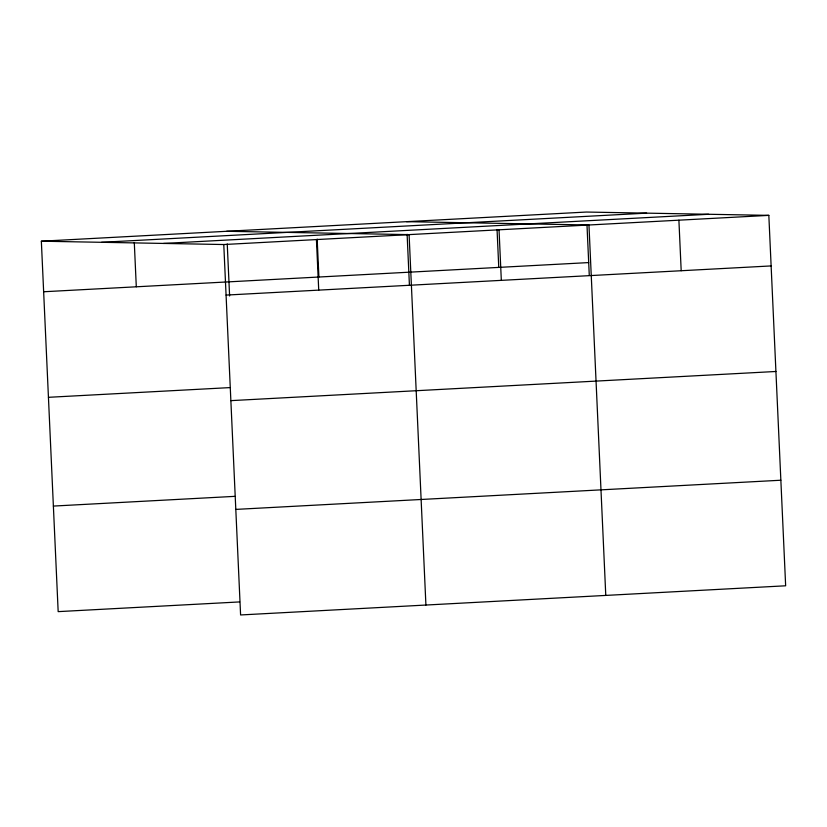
<?xml version="1.0" encoding="UTF-8"?>
<svg xmlns="http://www.w3.org/2000/svg" width="827" height="827" viewBox="0 0 827 827"><rect width="100%" height="100%" fill="white"/><g stroke="black" fill="none" stroke-linecap="round" stroke-linejoin="round"><path stroke-width="1.24" d="M41.35 241.205L586.405 212.043L768.831 215.371L785.65 585.795L240.595 614.957L223.776 244.534L41.35 241.205L58.169 611.629L239.623 601.922M101.556 242.311L646.6 213.139M163.57 243.438L708.625 214.276M223.776 244.534L768.831 215.371M43.645 291.755L588.7 262.583M226.071 295.084L771.126 265.922M48.442 397.311L229.896 387.605M230.867 400.64L775.922 371.478M53.373 506.072L234.837 496.355M235.798 509.401L780.853 480.229M406.533 221.667L588.958 224.996L605.777 595.419M226.67 231.291L409.096 234.62L425.915 605.044M678.895 220.189L681.19 270.729M586.974 224.675L589.279 275.463M499.032 229.813L501.327 280.353M497.048 229.492L498.764 267.4M407.111 234.31L409.417 285.088M317.175 239.117L318.902 277.024M316.431 239.582L318.726 290.122M227.239 243.934L229.606 295.994M134.294 242.569L136.3 286.793"/></g></svg>
